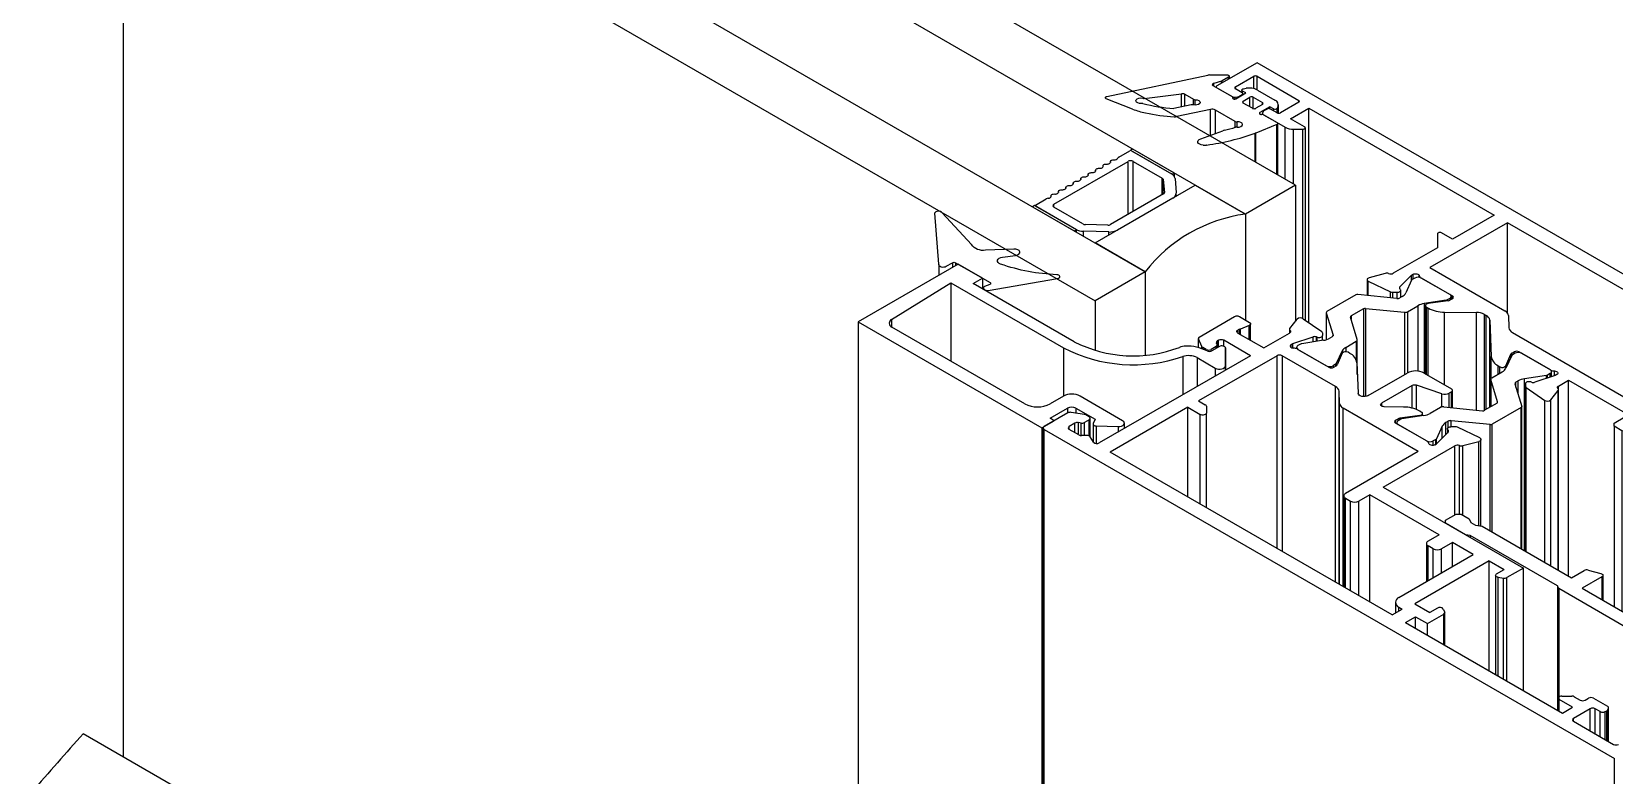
# Model space of a CAD drawing. Header units: millimetres. Extents: x 221 to 2771, y 196 to 840.
# Drawn here: x 2677 to 2730.6, y 621.6 to 646.9 of the extents above; entities that cross this region are included whole.
import ezdxf

# ---------------------------------------------------------------- set-up
doc = ezdxf.new("R2010")
doc.units = ezdxf.units.MM

# ---------------------------------------------------------------- blocks, each defined once
blk = doc.blocks.new('İS.GR.3D-1')
at = {"color": 252, "linetype": 'Continuous'}
for p, q in [((2666.2, 2381.307), (2666.559, 2381.515)), ((2666.559, 2381.515), (2666.729, 2381.515)), ((2666.729, 2381.515), (2667.405, 2381.125)), ((2666.2, 2381.202), (2666.2, 2381.307)), ((2666.467, 2381.047), (2666.2, 2381.202)), ((2666.2, 2381.202), (2666.2, 2375.08)), ((2666.681, 2381.016), (2666.467, 2381.047)), ((2666.467, 2381.047), (2666.467, 2374.926)), ((2666.839, 2380.924), (2666.681, 2381.016)), ((2666.681, 2381.016), (2666.681, 2374.943)), ((2667.405, 2381.125), (2667.454, 2381.033)), ((2667.454, 2381.033), (2670.413, 2379.325)), ((2666.9, 2380.798), (2666.839, 2380.924)), ((2666.839, 2380.924), (2666.839, 2375.035)), ((2669.932, 2379.048), (2666.9, 2380.798)), ((2666.9, 2380.798), (2666.9, 2375.07)), ((2669.503, 2378.8), (2669.932, 2379.048)), ((2670.553, 2378.844), (2669.875, 2378.453)), ((2670.413, 2379.325), (2670.565, 2379.301)), ((2671.996, 2378.011), (2670.553, 2378.844)), ((2670.553, 2378.844), (2670.553, 2377.08)), ((2670.565, 2379.301), (2672.827, 2377.996)), ((2669.467, 2376.453), (2669.467, 2378.75)), ((2669.678, 2378.473), (2669.479, 2378.721)), ((2669.479, 2378.721), (2669.479, 2376.46)), ((2669.678, 2378.473), (2669.678, 2376.575)), ((2669.875, 2378.453), (2669.875, 2376.689)), ((2660.488, 2378.011), (2660.847, 2378.218)), ((2660.488, 2377.913), (2660.488, 2378.011)), ((2661.164, 2377.523), (2660.488, 2377.913)), ((2660.847, 2378.218), (2661.018, 2378.218)), ((2661.018, 2378.218), (2661.292, 2378.06)), ((2661.292, 2378.06), (2661.347, 2377.937)), ((2661.347, 2377.937), (2661.505, 2377.846)), ((2661.505, 2377.846), (2661.724, 2377.811)), ((2661.724, 2377.811), (2664.756, 2376.061)), ((2672.827, 2377.83), (2666.873, 2374.394)), ((2671.235, 2377.572), (2671.996, 2378.011)), ((2672.827, 2377.83), (2672.827, 2366.764)), ((2672.886, 2377.927), (2672.886, 2366.731)), ((2661.322, 2377.495), (2661.164, 2377.523)), ((2664.282, 2375.787), (2661.322, 2377.495)), ((2661.322, 2377.495), (2661.322, 2377.432)), ((2667.405, 2375.263), (2671.32, 2377.523)), ((2671.32, 2377.523), (2671.235, 2377.572)), ((2671.235, 2377.572), (2671.235, 2377.473)), ((2664.756, 2376.061), (2665.185, 2376.308)), ((2665.323, 2376.322), (2665.753, 2376.207)), ((2665.823, 2376.143), (2665.823, 2375.298)), ((2664.324, 2375.699), (2664.282, 2375.787)), ((2664.282, 2375.787), (2664.282, 2371.576)), ((2666.586, 2374.394), (2664.324, 2375.699)), ((2664.324, 2375.699), (2664.324, 2371.552)), ((2665.787, 2376.094), (2665.116, 2375.706)), ((2665.116, 2375.706), (2666.559, 2374.873)), ((2665.787, 2376.094), (2665.787, 2375.318)), ((2666.559, 2374.873), (2667.32, 2375.312)), ((2667.32, 2375.312), (2667.405, 2375.263)), ((2666.586, 2374.394), (2666.586, 2371.808)), ((2666.873, 2374.394), (2666.873, 2371.681)), ((2669.678, 2369.748), (2669.678, 2368.476)), ((2669.875, 2369.879), (2669.875, 2368.369)), ((2669.467, 2368.591), (2669.467, 2369.556)), ((2669.479, 2369.568), (2669.479, 2368.585))]:
    blk.add_line(p, q, dxfattribs=at)
at = {"color": 252, "linetype": 'Continuous', "flags": 128}
for points in [[(2669.479, 2378.721), (2669.472, 2378.731), (2669.468, 2378.741), (2669.467, 2378.752), (2669.469, 2378.763), (2669.474, 2378.773), (2669.481, 2378.783), (2669.491, 2378.792), (2669.503, 2378.8)], [(2665.753, 2376.207), (2665.777, 2376.198), (2665.798, 2376.186), (2665.813, 2376.172), (2665.821, 2376.156), (2665.823, 2376.139), (2665.818, 2376.122), (2665.805, 2376.107), (2665.787, 2376.094)], [(2669.012, 2368.839), (2669.056, 2368.958), (2669.299, 2369.357), (2669.603, 2369.686), (2669.933, 2369.908), (2670.254, 2370), (2670.531, 2369.951), (2670.735, 2369.766), (2670.842, 2369.466), (2670.842, 2369.084), (2670.735, 2368.66), (2670.531, 2368.241), (2670.409, 2368.078)]]:
    blk.add_lwpolyline(points, dxfattribs=at)
at = {"color": 252, "linetype": 'Continuous'}
for centre, radius, start, end in [((2669.791, 2378.603), 0.172, 229.011, 299.3253), ((2672.795, 2377.913), 0.0887, 290.7714, 69.2286), ((2665.272, 2376.139), 0.191, 74.5658, 117.0978), ((2666.729, 2374.671), 0.313, 242.616, 297.384), ((2668.508, 2369.476), 1.842, 321.4613, 16.539)]:
    blk.add_arc(centre, radius, start, end, dxfattribs=at)

msp = doc.modelspace()

# ---------------------------------------------------------------- linework, layer by layer
at = {"color": 143, "linetype": 'Continuous'}
for p, q in [((2719.783, 641.65), (2686.86, 660.656)), ((2718.086, 640.671), (2685.163, 659.677)), ((2681.769, 657.717), (2714.692, 638.711)), ((2680.072, 656.737), (2712.995, 637.731)), ((2680.072, 622.274), (2680.072, 656.737)), ((2711.595, 641.005), (2714.112, 642.458)), ((2713.513, 642.448), (2713.513, 642.42)), ((2713.514, 642.424), (2713.514, 642.44)), ((2713.799, 642.604), (2714.169, 642.818)), ((2714.112, 640.662), (2714.112, 642.458)), ((2714.268, 642.875), (2714.197, 642.834)), ((2714.197, 642.834), (2715.611, 642.018)), ((2714.197, 642.824), (2714.197, 642.834)), ((2714.225, 642.818), (2715.587, 642.032)), ((2715.682, 642.058), (2714.268, 642.875)), ((2714.282, 642.458), (2715.271, 641.887)), ((2714.282, 640.76), (2714.282, 642.458)), ((2712.759, 642.012), (2712.759, 641.985)), ((2712.759, 641.988), (2712.759, 642.004)), ((2713.01, 642.157), (2713.01, 642.13)), ((2713.011, 642.133), (2713.011, 642.149)), ((2713.262, 642.303), (2713.262, 642.275)), ((2713.263, 642.278), (2713.263, 642.295)), ((2715.611, 642.018), (2715.682, 642.058)), ((2715.611, 642.016), (2715.611, 642.018)), ((2715.682, 641.944), (2715.682, 642.058)), ((2711.752, 641.431), (2711.752, 641.403)), ((2711.753, 641.407), (2711.753, 641.423)), ((2712.004, 641.576), (2712.004, 641.549)), ((2712.004, 641.552), (2712.004, 641.568)), ((2712.255, 641.722), (2712.255, 641.694)), ((2712.256, 641.697), (2712.256, 641.714)), ((2712.507, 641.867), (2712.507, 641.839)), ((2712.508, 641.843), (2712.508, 641.859)), ((2712.995, 639.691), (2716.389, 641.65)), ((2715.271, 641.331), (2715.271, 641.887)), ((2715.306, 641.842), (2715.342, 641.405)), ((2715.306, 641.352), (2715.306, 641.842)), ((2715.342, 641.398), (2715.342, 641.405)), ((2715.703, 641.879), (2715.744, 641.385)), ((2715.745, 641.278), (2715.745, 641.374)), ((2716.389, 641.65), (2718.086, 640.671)), ((2719.783, 641.65), (2718.086, 640.671)), ((2719.783, 641.65), (2719.783, 637.032)), ((2710.944, 640.956), (2710.874, 640.915)), ((2710.874, 640.915), (2712.288, 640.099)), ((2712.359, 640.14), (2710.944, 640.956)), ((2710.961, 640.956), (2710.961, 640.947)), ((2710.973, 640.973), (2711.342, 641.186)), ((2712.334, 640.154), (2710.973, 640.94)), ((2711.5, 641.286), (2711.5, 641.258)), ((2711.501, 641.262), (2711.501, 641.278)), ((2711.595, 640.907), (2711.595, 641.005)), ((2712.584, 640.336), (2711.595, 640.907)), ((2715.307, 641.352), (2713.511, 640.315)), ((2715.628, 641.211), (2713.756, 640.13)), ((2713.421, 640.295), (2712.663, 640.316)), ((2718.086, 640.671), (2718.086, 637.078)), ((2712.288, 640.099), (2712.359, 640.14)), ((2712.359, 640.058), (2712.359, 640.14)), ((2713.455, 640.063), (2712.598, 640.087)), ((2712.598, 639.92), (2712.598, 640.087)), ((2713.455, 639.956), (2713.455, 640.063)), ((2714.692, 638.711), (2712.995, 639.691)), ((2714.692, 638.711), (2712.995, 637.731)), ((2714.692, 638.711), (2714.692, 635.889)), ((2712.995, 637.731), (2712.995, 636.047))]:
    msp.add_line(p, q, dxfattribs=at)
at = {"color": 252, "linetype": 'Continuous'}
for p, q in [((2718.482, 645.798), (2717.124, 645.014)), ((2744.871, 630.563), (2718.482, 645.798)), ((2717.747, 644.981), (2718.369, 645.34)), ((2718.369, 644.924), (2718.369, 645.34)), ((2718.482, 645.34), (2719.896, 644.524)), ((2718.482, 644.883), (2718.482, 645.34)), ((2717.101, 644.981), (2717.101, 644.962)), ((2717.124, 644.949), (2717.657, 644.641)), ((2717.657, 644.633), (2717.657, 644.641)), ((2717.735, 644.629), (2717.824, 644.643)), ((2717.735, 644.572), (2717.735, 644.629)), ((2717.747, 644.916), (2717.747, 644.981)), ((2717.973, 644.785), (2717.747, 644.916)), ((2717.824, 644.618), (2717.824, 644.643)), ((2717.86, 644.655), (2717.973, 644.72)), ((2717.86, 644.638), (2717.86, 644.655)), ((2717.973, 644.704), (2717.973, 644.72)), ((2717.996, 644.717), (2717.996, 644.753)), ((2718.661, 644.081), (2718.661, 644.049)), ((2718.688, 644.144), (2718.664, 644.093)), ((2718.684, 644.048), (2719.435, 643.615)), ((2718.684, 644.045), (2718.684, 644.048)), ((2718.821, 644.23), (2718.708, 644.165)), ((2719.161, 644.099), (2718.935, 644.23)), ((2719.896, 644.459), (2719.274, 644.099)), ((2719.613, 643.904), (2720.236, 644.263)), ((2719.896, 644.459), (2719.896, 644.524)), ((2720.236, 644.263), (2726.515, 640.638)), ((2720.236, 636.992), (2720.236, 644.263)), ((2718.705, 644.036), (2719.161, 643.773)), ((2719.15, 642.016), (2719.15, 643.702)), ((2719.184, 641.996), (2719.184, 643.74)), ((2719.435, 641.851), (2719.435, 643.615)), ((2720.094, 643.626), (2719.613, 643.904)), ((2719.718, 643.547), (2720.038, 643.547)), ((2719.718, 641.688), (2719.718, 643.547)), ((2720.038, 637.127), (2720.038, 643.547)), ((2720.118, 637.073), (2720.118, 643.593)), ((2726.967, 640.377), (2724.337, 638.858)), ((2726.515, 640.638), (2725.101, 639.821)), ((2736.527, 634.858), (2726.967, 640.377)), ((2726.967, 637.316), (2726.967, 640.377)), ((2724.596, 640.001), (2724.596, 639.53)), ((2725.101, 639.821), (2724.733, 640.034)), ((2724.596, 639.53), (2723.092, 638.662)), ((2708.356, 638.972), (2704.962, 637.013)), ((2709.177, 638.499), (2708.356, 638.972)), ((2724.337, 638.858), (2726.882, 637.389)), ((2706.101, 637.097), (2708.102, 638.336)), ((2708.102, 638.336), (2711.92, 636.131)), ((2708.102, 638.336), (2708.102, 635.69)), ((2708.865, 638.319), (2709.177, 638.499)), ((2712.288, 636.344), (2708.865, 638.319)), ((2709.177, 638.499), (2709.177, 638.14)), ((2722.209, 638.45), (2722.209, 637.914)), ((2722.252, 638.397), (2723, 638.034)), ((2722.252, 637.91), (2722.252, 638.397)), ((2722.822, 638.659), (2722.278, 638.513)), ((2723.321, 638.203), (2723.715, 638.597)), ((2723.321, 638.134), (2723.321, 638.203)), ((2723.715, 638.597), (2723.771, 638.63)), ((2723.715, 638.419), (2723.715, 638.597)), ((2723.771, 638.466), (2723.771, 638.63)), ((2723.976, 638.524), (2723.976, 638.585)), ((2724.034, 638.51), (2725.101, 637.895)), ((2724.034, 638.509), (2724.034, 638.51)), ((2723, 637.833), (2723, 638.034)), ((2723.077, 638.018), (2723.228, 638.018)), ((2723.077, 637.826), (2723.077, 638.018)), ((2723.228, 637.811), (2723.228, 638.018)), ((2723.332, 638.122), (2723.321, 638.134)), ((2723.348, 637.847), (2723.348, 638.088)), ((2724.961, 637.731), (2724.28, 637.636)), ((2725.101, 637.797), (2725.018, 637.749)), ((2725.101, 637.797), (2725.101, 637.895)), ((2706.101, 637.097), (2706.101, 636.845)), ((2716.524, 636.503), (2717.718, 637.193)), ((2717.888, 637.193), (2718.228, 636.997)), ((2719.59, 636.793), (2719.844, 637.108)), ((2720.045, 637.123), (2720.672, 636.691)), ((2724.189, 637.568), (2724.189, 635.254)), ((2724.224, 637.519), (2724.285, 637.484)), ((2724.224, 635.233), (2724.224, 637.519)), ((2724.285, 635.198), (2724.285, 637.484)), ((2724.831, 637.349), (2725.917, 637.333)), ((2724.831, 634.882), (2724.831, 637.349)), ((2725.917, 634.026), (2725.917, 637.333)), ((2726.19, 637.266), (2726.248, 637.232)), ((2726.19, 634.017), (2726.19, 637.266)), ((2726.248, 634.051), (2726.248, 637.232)), ((2726.365, 637.075), (2726.417, 635.845)), ((2726.365, 634.118), (2726.365, 637.075)), ((2726.999, 637.231), (2727.016, 636.814)), ((2704.962, 637.013), (2711.185, 633.421)), ((2704.962, 637.013), (2704.962, 601.281)), ((2710.619, 634.237), (2706.109, 636.841)), ((2717.832, 636.637), (2718.708, 636.131)), ((2717.847, 636.629), (2717.847, 636.743)), ((2717.92, 636.773), (2717.894, 636.766)), ((2717.894, 636.601), (2717.894, 636.766)), ((2718.212, 636.891), (2717.92, 636.773)), ((2717.92, 636.587), (2717.92, 636.773)), ((2718.212, 636.418), (2718.212, 636.891)), ((2718.263, 636.389), (2718.263, 636.948)), ((2718.708, 636.131), (2719.585, 636.637)), ((2719.579, 636.764), (2719.579, 636.634)), ((2719.6, 636.648), (2719.6, 636.725)), ((2720.701, 636.647), (2720.701, 636.559)), ((2720.701, 636.386), (2720.701, 636.559)), ((2727.133, 636.656), (2731.634, 634.058)), ((2711.92, 636.131), (2711.92, 634.499)), ((2716.489, 636.454), (2716.489, 636.146)), ((2716.613, 636.179), (2716.493, 636.436)), ((2716.493, 636.145), (2716.493, 636.436)), ((2716.613, 636.109), (2716.613, 636.179)), ((2716.757, 636.082), (2716.644, 636.148)), ((2716.644, 636.098), (2716.644, 636.148)), ((2716.757, 636.048), (2716.757, 636.082)), ((2717.094, 636.179), (2716.926, 636.082)), ((2716.926, 636.021), (2716.926, 636.082)), ((2717.209, 636.18), (2716.955, 636.033)), ((2717.094, 636.114), (2717.094, 636.179)), ((2717.101, 636.298), (2717.125, 636.246)), ((2717.129, 636.134), (2717.129, 636.228)), ((2717.181, 636.393), (2717.132, 636.364)), ((2717.132, 636.136), (2717.132, 636.364)), ((2717.181, 636.164), (2717.181, 636.393)), ((2718.256, 635.87), (2717.351, 636.393)), ((2717.351, 636.192), (2717.351, 636.393)), ((2717.409, 635.531), (2717.414, 636.133)), ((2717.414, 636.133), (2717.414, 635.384)), ((2719.642, 636.246), (2719.698, 636.278)), ((2719.642, 636.148), (2719.642, 636.246)), ((2719.698, 636.278), (2720.381, 636.506)), ((2719.698, 636.129), (2719.698, 636.278)), ((2719.848, 636.094), (2720.915, 635.478)), ((2720.381, 636.336), (2720.381, 636.506)), ((2720.521, 636.499), (2720.501, 636.506)), ((2720.501, 636.355), (2720.501, 636.506)), ((2720.521, 636.358), (2720.521, 636.499)), ((2727.111, 635.953), (2727.194, 636.001)), ((2727.194, 635.935), (2727.194, 636.001)), ((2727.363, 636.001), (2728.43, 635.385)), ((2727.363, 635.977), (2727.363, 636.001)), ((2718.256, 635.87), (2713.136, 632.915)), ((2715.962, 635.838), (2715.962, 634.546)), ((2716.449, 635.803), (2717.068, 635.446)), ((2716.449, 635.803), (2716.449, 634.827)), ((2719.161, 635.87), (2716.502, 634.335)), ((2717.409, 635.381), (2717.409, 635.527)), ((2719.161, 629.339), (2719.161, 635.87)), ((2721.144, 634.823), (2719.331, 635.87)), ((2719.331, 635.87), (2719.331, 629.241)), ((2721.084, 635.478), (2721.167, 635.526)), ((2721.364, 635.952), (2721.199, 635.559)), ((2721.627, 635.949), (2721.565, 635.984)), ((2721.861, 635.634), (2721.905, 634.595)), ((2726.417, 635.109), (2726.417, 635.845)), ((2726.651, 635.53), (2726.713, 635.495)), ((2726.651, 635.247), (2726.651, 635.53)), ((2726.713, 635.282), (2726.713, 635.495)), ((2726.914, 635.527), (2727.079, 635.92)), ((2726.914, 635.453), (2726.914, 635.527)), ((2727.079, 635.808), (2727.079, 635.92)), ((2727.111, 635.876), (2727.111, 635.953)), ((2717.068, 635.446), (2717.068, 635.184)), ((2722.246, 634.516), (2723.573, 635.282)), ((2724.139, 635.282), (2725.072, 634.743)), ((2727.777, 634.973), (2727.757, 634.98)), ((2728.58, 635.201), (2727.897, 634.973)), ((2728.43, 635.382), (2728.43, 635.385)), ((2728.559, 635.194), (2728.559, 635.351)), ((2728.636, 635.233), (2728.58, 635.201)), ((2728.693, 634.841), (2729.032, 635.037)), ((2729.032, 635.037), (2733.784, 632.294)), ((2729.032, 628.399), (2729.032, 635.037)), ((2711.92, 634.499), (2711.468, 634.237)), ((2713.928, 633.666), (2712.486, 634.499)), ((2721.144, 628.194), (2721.144, 634.823)), ((2721.279, 634.247), (2721.261, 634.665)), ((2721.261, 628.126), (2721.261, 634.665)), ((2723.738, 634.855), (2722.704, 634.258)), ((2723.738, 634.094), (2723.738, 634.855)), ((2724.746, 634.578), (2723.883, 634.866)), ((2723.883, 634.048), (2723.883, 634.866)), ((2724.746, 634.137), (2724.746, 634.578)), ((2725.072, 634.645), (2724.987, 634.596)), ((2724.987, 634.121), (2724.987, 634.596)), ((2725.072, 634.112), (2725.072, 634.645)), ((2725.107, 634.108), (2725.107, 634.694)), ((2727.577, 634.92), (2727.577, 634.832)), ((2727.577, 629.238), (2727.577, 634.832)), ((2727.605, 634.788), (2728.233, 634.356)), ((2727.605, 629.222), (2727.605, 634.788)), ((2728.434, 634.371), (2728.688, 634.685)), ((2728.688, 628.598), (2728.688, 634.685)), ((2728.693, 634.737), (2728.693, 634.841)), ((2728.699, 628.591), (2728.699, 634.715)), ((2712.068, 633.931), (2711.27, 633.47)), ((2711.468, 633.747), (2712.062, 634.09)), ((2712.062, 634.09), (2712.062, 633.927)), ((2712.63, 633.88), (2712.184, 633.949)), ((2712.344, 634.09), (2712.995, 633.715)), ((2712.344, 634.09), (2712.344, 633.924)), ((2712.797, 633.796), (2712.684, 633.862)), ((2716.134, 634.123), (2713.504, 632.604)), ((2716.134, 634.123), (2716.559, 633.878)), ((2716.134, 631.086), (2716.134, 634.123)), ((2716.502, 634.335), (2716.728, 634.205)), ((2716.559, 630.841), (2716.559, 633.878)), ((2716.764, 634.156), (2716.764, 633.927)), ((2716.764, 630.723), (2716.764, 633.927)), ((2721.279, 628.116), (2721.279, 634.247)), ((2723.941, 632.621), (2721.396, 634.09)), ((2721.396, 628.048), (2721.396, 634.09)), ((2722.704, 634.258), (2722.704, 634.16)), ((2723.446, 634.13), (2722.786, 634.14)), ((2723.993, 633.995), (2724.054, 633.96)), ((2724.089, 633.838), (2724.089, 633.911)), ((2728.233, 628.86), (2728.233, 634.356)), ((2728.434, 628.744), (2728.434, 634.371)), ((2711.185, 633.421), (2711.609, 633.666)), ((2711.185, 633.421), (2711.185, 597.689)), ((2711.234, 633.421), (2711.234, 590.475)), ((2711.27, 633.372), (2730.588, 622.22)), ((2711.27, 590.356), (2711.27, 633.372)), ((2711.609, 633.666), (2711.468, 633.747)), ((2712.313, 633.582), (2712.118, 633.47)), ((2712.118, 633.372), (2712.118, 633.47)), ((2712.446, 633.182), (2712.118, 633.372)), ((2712.313, 633.26), (2712.313, 633.582)), ((2712.518, 633.586), (2712.429, 633.6)), ((2712.429, 633.193), (2712.429, 633.6)), ((2712.518, 633.162), (2712.518, 633.586)), ((2712.797, 633.698), (2712.634, 633.604)), ((2712.634, 633.162), (2712.634, 633.604)), ((2712.797, 633.143), (2712.797, 633.698)), ((2712.832, 633.109), (2712.832, 633.747)), ((2712.924, 633.556), (2712.924, 632.963)), ((2712.995, 633.715), (2712.928, 633.573)), ((2713.036, 633.487), (2713.773, 633.469)), ((2713.036, 633.487), (2713.036, 632.895)), ((2713.773, 633.469), (2713.773, 633.282)), ((2713.987, 633.406), (2713.987, 633.584)), ((2723.177, 633.682), (2723.26, 633.73)), ((2723.177, 633.584), (2723.177, 633.682)), ((2724.244, 632.968), (2723.177, 633.584)), ((2723.26, 633.665), (2723.26, 633.73)), ((2723.997, 633.843), (2723.317, 633.748)), ((2723.317, 633.697), (2723.317, 633.748)), ((2723.997, 633.823), (2723.997, 633.843)), ((2724.929, 633.391), (2724.929, 633.248)), ((2724.946, 633.357), (2724.957, 633.345)), ((2724.946, 633.264), (2724.946, 633.357)), ((2724.957, 633.276), (2724.957, 633.345)), ((2725.201, 633.461), (2725.049, 633.461)), ((2726.026, 633.082), (2725.278, 633.444)), ((2712.715, 633.162), (2712.531, 633.162)), ((2712.939, 632.94), (2712.827, 633.116)), ((2722.753, 631.412), (2725.185, 632.817)), ((2724.507, 632.849), (2724.563, 632.882)), ((2724.563, 632.882), (2724.957, 633.276)), ((2725.185, 630.472), (2725.185, 632.817)), ((2725.338, 630.496), (2725.338, 632.825)), ((2725.456, 632.82), (2726, 632.966)), ((2725.456, 630.463), (2725.456, 632.82)), ((2726, 630.105), (2726, 632.966)), ((2726.069, 630.094), (2726.069, 633.029)), ((2723.064, 627.086), (2713.504, 632.604)), ((2723.941, 632.621), (2721.48, 631.2)), ((2722.753, 631.412), (2727.505, 628.669)), ((2721.422, 631.119), (2721.422, 628.034)), ((2721.48, 631.037), (2721.65, 630.939)), ((2721.48, 628), (2721.48, 631.037)), ((2721.65, 627.902), (2721.65, 630.939)), ((2722.3, 631.151), (2721.933, 630.939)), ((2721.933, 627.739), (2721.933, 630.939)), ((2724.648, 629.796), (2722.3, 631.151)), ((2722.3, 627.526), (2722.3, 631.151)), ((2724.648, 629.796), (2724.28, 629.584)), ((2723.29, 627.673), (2725.808, 629.127)), ((2724.222, 629.502), (2724.222, 628.211)), ((2724.45, 629.322), (2724.28, 629.42)), ((2724.28, 628.245), (2724.28, 629.42)), ((2724.45, 628.343), (2724.45, 629.322)), ((2725.101, 629.535), (2724.733, 629.322)), ((2724.733, 628.506), (2724.733, 629.322)), ((2725.808, 629.127), (2725.101, 629.535)), ((2725.101, 628.718), (2725.101, 629.535)), ((2726.345, 628.914), (2723.828, 627.461)), ((2726.345, 628.914), (2726.854, 628.62)), ((2726.345, 625.191), (2726.345, 628.914)), ((2726.6, 628.473), (2726.854, 628.62)), ((2727.505, 628.669), (2726.948, 628.348)), ((2727.505, 624.522), (2727.505, 628.669)), ((2726.565, 628.424), (2726.565, 625.065)), ((2726.653, 628.358), (2726.832, 628.33)), ((2726.653, 625.013), (2726.653, 628.358)), ((2726.832, 624.91), (2726.832, 628.33)), ((2726.948, 624.844), (2726.948, 628.348)), ((2723.173, 627.51), (2723.173, 627.149)), ((2723.828, 627.461), (2724.337, 627.167)), ((2723.064, 627.086), (2723.404, 627.281)), ((2723.29, 627.347), (2723.404, 627.281)), ((2723.29, 627.216), (2723.29, 627.347)), ((2723.517, 626.824), (2723.856, 627.02)), ((2723.856, 627.02), (2724.252, 626.792)), ((2723.856, 626.628), (2723.856, 627.02)), ((2724.252, 626.792), (2724.809, 627.113)), ((2724.591, 627.314), (2724.337, 627.167)), ((2724.792, 627.283), (2724.84, 627.18)), ((2724.809, 626.078), (2724.809, 627.113)), ((2724.844, 626.058), (2724.844, 627.162)), ((2723.517, 626.824), (2728.834, 623.755)), ((2724.252, 626.4), (2724.252, 626.792)), ((2728.686, 624.261), (2728.686, 623.84)), ((2729.174, 623.951), (2728.721, 624.212)), ((2728.721, 623.82), (2728.721, 624.212)), ((2728.806, 624.33), (2729.145, 624.33)), ((2729.23, 624.31), (2729.428, 624.195)), ((2729.598, 624.195), (2729.711, 624.261)), ((2729.881, 624.261), (2730.357, 623.986)), ((2728.834, 623.755), (2729.174, 623.951)), ((2729.768, 623.902), (2729.202, 623.575)), ((2729.768, 623.15), (2729.768, 623.902)), ((2730.107, 623.804), (2729.937, 623.902)), ((2729.937, 623.052), (2729.937, 623.902)), ((2730.107, 622.954), (2730.107, 623.804)), ((2730.277, 623.804), (2730.333, 623.836)), ((2730.277, 622.857), (2730.277, 623.804)), ((2730.333, 622.824), (2730.333, 623.836)), ((2730.364, 623.867), (2730.388, 623.919)), ((2730.364, 622.806), (2730.364, 623.867)), ((2730.388, 622.792), (2730.388, 623.919)), ((2730.392, 622.79), (2730.392, 623.937)), ((2729.202, 623.477), (2729.202, 623.575)), ((2729.202, 623.477), (2730.559, 622.693)), ((2730.588, 556.896), (2730.588, 622.22))]:
    msp.add_line(p, q, dxfattribs=at)
at = {"color": 35, "linetype": 'Continuous'}
for p, q in [((2713.396, 644.661), (2716.818, 645.38)), ((2716.887, 645.387), (2717.464, 645.387)), ((2717.281, 645.174), (2717.012, 645.101)), ((2717.281, 645.104), (2717.281, 645.174)), ((2717.52, 645.308), (2717.304, 645.183)), ((2717.304, 645.118), (2717.304, 645.183)), ((2717.52, 645.242), (2717.52, 645.308)), ((2717.544, 645.256), (2717.544, 645.34)), ((2713.373, 644.581), (2713.368, 644.584)), ((2714.264, 644.229), (2713.373, 644.581)), ((2714.657, 644.593), (2715.922, 644.749)), ((2715.922, 644.307), (2715.922, 644.749)), ((2716.032, 644.73), (2716.325, 644.561)), ((2716.032, 644.33), (2716.032, 644.73)), ((2716.989, 645.027), (2717.637, 644.653)), ((2717.012, 645.013), (2717.012, 645.101)), ((2717.659, 644.6), (2717.659, 644.612)), ((2717.661, 644.596), (2717.661, 644.62)), ((2717.761, 644.581), (2718.1, 644.777)), ((2717.964, 644.875), (2717.964, 644.791)), ((2718.1, 644.777), (2717.987, 644.842)), ((2717.987, 644.774), (2717.987, 644.842)), ((2718.015, 644.5), (2718.242, 644.63)), ((2718.023, 644.92), (2718.112, 644.933)), ((2718.242, 644.304), (2718.242, 644.63)), ((2718.355, 644.63), (2718.666, 644.451)), ((2718.355, 644.244), (2718.355, 644.63)), ((2718.499, 644.874), (2719.088, 644.534)), ((2716.254, 644.376), (2715.659, 644.251)), ((2716.902, 644.218), (2715.763, 643.978)), ((2716.325, 644.372), (2716.325, 644.561)), ((2716.386, 644.363), (2716.386, 644.547)), ((2716.902, 643.341), (2716.902, 644.218)), ((2717.739, 643.81), (2717.07, 644.196)), ((2717.07, 643.403), (2717.07, 644.196)), ((2718.015, 644.434), (2718.015, 644.5)), ((2718.327, 644.255), (2718.015, 644.434)), ((2718.666, 644.385), (2718.44, 644.255)), ((2718.92, 644.304), (2718.581, 644.108)), ((2718.581, 644.059), (2718.581, 644.108)), ((2718.666, 644.385), (2718.666, 644.451)), ((2719.034, 644.238), (2718.92, 644.304)), ((2718.92, 644.237), (2718.92, 644.304)), ((2719.034, 644.173), (2719.034, 644.238)), ((2719.191, 644.31), (2719.167, 644.259)), ((2719.167, 644.096), (2719.167, 644.259)), ((2719.191, 644.088), (2719.191, 644.31)), ((2719.205, 644.086), (2719.205, 644.37)), ((2715.763, 643.971), (2715.763, 643.978)), ((2717.739, 643.609), (2717.739, 643.81)), ((2717.806, 643.617), (2717.806, 643.799)), ((2719.15, 643.702), (2718.439, 643.415)), ((2716.573, 643.219), (2717.317, 643.494)), ((2716.773, 643.011), (2716.756, 643.008)), ((2718.439, 643.415), (2718.42, 643.408)), ((2718.42, 642.437), (2718.42, 643.408)), ((2718.439, 642.426), (2718.439, 643.415)), ((2707.696, 638.957), (2707.696, 638.591)), ((2708.162, 639.023), (2708.162, 638.86)), ((2708.268, 639.023), (2708.268, 638.921)), ((2678.713, 623.058), (2704.962, 607.905))]:
    msp.add_line(p, q, dxfattribs=at)
at = {"color": 32, "linetype": 'Continuous'}
for p, q in [((2723.718, 638.426), (2723.519, 637.998)), ((2723.828, 638.499), (2723.74, 638.448)), ((2725.016, 637.944), (2724.054, 638.499)), ((2721.829, 637.933), (2720.849, 637.367)), ((2723.215, 637.812), (2721.899, 637.946)), ((2723.395, 637.873), (2723.321, 637.831)), ((2724.89, 637.75), (2724.147, 637.635)), ((2724.147, 637.635), (2724.147, 635.277)), ((2724.89, 637.75), (2724.89, 637.721)), ((2725.016, 637.813), (2724.928, 637.762)), ((2724.928, 637.762), (2724.928, 637.726)), ((2725.016, 637.813), (2725.016, 637.748)), ((2725.063, 637.775), (2725.063, 637.878)), ((2720.825, 637.334), (2720.825, 636.411)), ((2720.827, 637.326), (2721.059, 636.567)), ((2720.827, 637.326), (2720.827, 636.411)), ((2721.876, 636.418), (2721.644, 637.178)), ((2722.086, 637.461), (2721.666, 637.218)), ((2721.666, 637.218), (2721.666, 637.105)), ((2722.086, 637.461), (2722.086, 634.483)), ((2722.157, 637.474), (2723.473, 637.34)), ((2722.157, 637.474), (2722.157, 634.486)), ((2723.473, 637.34), (2723.473, 635.224)), ((2723.579, 637.359), (2723.932, 637.563)), ((2723.579, 637.359), (2723.579, 635.285)), ((2723.932, 637.563), (2723.932, 635.346)), ((2721.059, 636.567), (2721.059, 636.543)), ((2719.821, 636.148), (2719.821, 636.107)), ((2719.956, 636.264), (2719.868, 636.213)), ((2719.868, 636.082), (2720.83, 635.527)), ((2720.736, 636.391), (2719.994, 636.276)), ((2721.025, 636.506), (2720.952, 636.463)), ((2721.365, 636.029), (2721.166, 635.6)), ((2721.365, 636.029), (2721.365, 635.954)), ((2721.489, 636.153), (2721.843, 636.357)), ((2721.489, 636.153), (2721.489, 636.004)), ((2721.843, 636.357), (2721.843, 635.721)), ((2721.878, 635.231), (2721.878, 636.406)), ((2721.144, 635.578), (2721.056, 635.527)), ((2721.056, 635.527), (2721.056, 635.466)), ((2721.144, 635.578), (2721.144, 635.513)), ((2721.166, 635.6), (2721.166, 635.525)), ((2727.112, 635.879), (2726.913, 635.45)), ((2727.222, 635.952), (2727.134, 635.901)), ((2727.448, 635.952), (2728.41, 635.397)), ((2726.4, 635.073), (2726.4, 634.138)), ((2726.634, 634.301), (2726.402, 635.061)), ((2726.402, 634.139), (2726.402, 635.061)), ((2726.435, 635.122), (2726.789, 635.326)), ((2727.326, 635.016), (2727.252, 634.973)), ((2727.252, 634.803), (2727.252, 634.973)), ((2727.326, 634.562), (2727.326, 635.016)), ((2728.284, 635.202), (2727.541, 635.088)), ((2727.541, 629.259), (2727.541, 635.088)), ((2728.284, 635.102), (2728.284, 635.202)), ((2728.41, 635.266), (2728.322, 635.215)), ((2728.322, 635.115), (2728.322, 635.215)), ((2728.41, 635.144), (2728.41, 635.266)), ((2728.457, 635.16), (2728.457, 635.331)), ((2727.219, 634.912), (2727.451, 634.153)), ((2724.346, 633.916), (2724.699, 634.12)), ((2724.805, 634.139), (2726.121, 634.005)), ((2726.612, 634.261), (2726.192, 634.018)), ((2727.429, 634.112), (2726.449, 633.546)), ((2726.634, 634.285), (2726.634, 634.301)), ((2727.429, 629.324), (2727.429, 634.112)), ((2727.453, 629.31), (2727.453, 634.145)), ((2723.215, 633.6), (2723.215, 633.562)), ((2723.35, 633.717), (2723.262, 633.666)), ((2724.224, 632.98), (2723.262, 633.535)), ((2724.131, 633.844), (2723.388, 633.729)), ((2724.759, 633.481), (2724.56, 633.053)), ((2724.759, 633.078), (2724.759, 633.481)), ((2724.957, 633.648), (2724.883, 633.606)), ((2724.883, 633.202), (2724.883, 633.606)), ((2724.957, 633.435), (2724.957, 633.648)), ((2726.379, 633.533), (2725.063, 633.667)), ((2725.063, 633.461), (2725.063, 633.667)), ((2726.379, 629.93), (2726.379, 633.533)), ((2726.449, 629.89), (2726.449, 633.546)), ((2724.538, 633.031), (2724.45, 632.98)), ((2724.45, 632.831), (2724.45, 632.98)), ((2724.538, 632.868), (2724.538, 633.031)), ((2724.56, 632.88), (2724.56, 633.053))]:
    msp.add_line(p, q, dxfattribs=at)
at = {"color": 35, "linetype": 'Continuous', "flags": 128}
for points in [[(2717.464, 645.387), (2717.487, 645.385), (2717.508, 645.379), (2717.526, 645.37), (2717.538, 645.358), (2717.543, 645.345), (2717.542, 645.331), (2717.534, 645.319), (2717.52, 645.308)], [(2713.368, 644.584), (2713.355, 644.593), (2713.347, 644.604), (2713.343, 644.615), (2713.345, 644.627), (2713.352, 644.638), (2713.363, 644.648), (2713.378, 644.655), (2713.396, 644.661)], [(2714.566, 644.423), (2714.5, 644.424), (2714.44, 644.44), (2714.397, 644.469), (2714.378, 644.506), (2714.386, 644.544), (2714.421, 644.577), (2714.476, 644.599), (2714.541, 644.606), (2714.606, 644.597)], [(2717.012, 645.101), (2716.996, 645.095), (2716.982, 645.087), (2716.972, 645.078), (2716.967, 645.067), (2716.966, 645.056), (2716.969, 645.045), (2716.977, 645.035), (2716.989, 645.027)], [(2717.659, 644.612), (2717.659, 644.601), (2717.665, 644.59), (2717.675, 644.581), (2717.691, 644.575), (2717.709, 644.571), (2717.727, 644.571), (2717.746, 644.575), (2717.761, 644.581)], [(2717.987, 644.842), (2717.974, 644.852), (2717.966, 644.863), (2717.964, 644.875), (2717.966, 644.887), (2717.974, 644.898), (2717.987, 644.908), (2718.004, 644.915), (2718.023, 644.92)], [(2716.386, 644.547), (2716.45, 644.542), (2716.506, 644.522), (2716.543, 644.491), (2716.555, 644.454), (2716.541, 644.417), (2716.503, 644.387), (2716.446, 644.368), (2716.382, 644.363), (2716.319, 644.374)], [(2718.581, 644.108), (2718.57, 644.099), (2718.564, 644.088), (2718.564, 644.077), (2718.57, 644.067), (2718.582, 644.058), (2718.597, 644.052), (2718.615, 644.049), (2718.634, 644.049)], [(2717.804, 643.618), (2717.873, 643.619), (2717.936, 643.637), (2717.979, 643.668), (2717.994, 643.708), (2717.98, 643.747), (2717.937, 643.779), (2717.876, 643.797), (2717.806, 643.799)], [(2716.652, 643.006), (2716.592, 643.015), (2716.541, 643.035), (2716.502, 643.063), (2716.48, 643.096), (2716.477, 643.132), (2716.492, 643.166), (2716.525, 643.196), (2716.573, 643.219)]]:
    msp.add_lwpolyline(points, dxfattribs=at)
at = {"color": 252, "linetype": 'Continuous', "flags": 128}
for points in [[(2719.161, 643.773), (2719.172, 643.765), (2719.18, 643.756), (2719.184, 643.746), (2719.184, 643.736), (2719.181, 643.726), (2719.174, 643.717), (2719.163, 643.709), (2719.15, 643.702)], [(2720.038, 643.547), (2720.061, 643.549), (2720.082, 643.555), (2720.1, 643.564), (2720.112, 643.576), (2720.117, 643.589), (2720.116, 643.602), (2720.108, 643.615), (2720.094, 643.626)], [(2724.733, 640.034), (2724.714, 640.042), (2724.692, 640.046), (2724.668, 640.047), (2724.646, 640.044), (2724.626, 640.037), (2724.61, 640.027), (2724.6, 640.014), (2724.596, 640.001)], [(2722.278, 638.513), (2722.253, 638.503), (2722.232, 638.491), (2722.217, 638.476), (2722.21, 638.459), (2722.21, 638.442), (2722.217, 638.425), (2722.231, 638.41), (2722.252, 638.397)], [(2723.771, 638.63), (2723.799, 638.641), (2723.831, 638.648), (2723.865, 638.65), (2723.899, 638.645), (2723.929, 638.636), (2723.953, 638.622), (2723.969, 638.604), (2723.976, 638.585)], [(2723.228, 638.018), (2723.259, 638.021), (2723.288, 638.028), (2723.313, 638.039), (2723.332, 638.053), (2723.344, 638.07), (2723.348, 638.088), (2723.344, 638.105), (2723.332, 638.122)], [(2724.28, 637.636), (2724.251, 637.629), (2724.225, 637.618), (2724.206, 637.604), (2724.193, 637.587), (2724.189, 637.569), (2724.193, 637.551), (2724.205, 637.534), (2724.224, 637.519)], [(2717.832, 636.637), (2717.815, 636.649), (2717.804, 636.663), (2717.797, 636.677), (2717.797, 636.692), (2717.802, 636.707), (2717.812, 636.721), (2717.827, 636.733), (2717.847, 636.743)], [(2718.228, 636.997), (2718.244, 636.985), (2718.255, 636.971), (2718.262, 636.957), (2718.262, 636.942), (2718.257, 636.927), (2718.247, 636.913), (2718.231, 636.901), (2718.212, 636.891)], [(2719.6, 636.725), (2719.61, 636.715), (2719.617, 636.704), (2719.62, 636.692), (2719.62, 636.68), (2719.616, 636.668), (2719.609, 636.657), (2719.598, 636.647), (2719.585, 636.637)], [(2720.521, 636.499), (2720.549, 636.492), (2720.581, 636.49), (2720.612, 636.492), (2720.641, 636.499), (2720.665, 636.51), (2720.684, 636.524), (2720.696, 636.541), (2720.701, 636.559)], [(2717.414, 636.133), (2717.408, 636.153), (2717.392, 636.171), (2717.369, 636.186), (2717.338, 636.196), (2717.305, 636.2), (2717.27, 636.199), (2717.237, 636.192), (2717.209, 636.18)], [(2719.642, 636.246), (2719.621, 636.23), (2719.609, 636.211), (2719.607, 636.191), (2719.614, 636.172), (2719.631, 636.155), (2719.655, 636.141), (2719.686, 636.132), (2719.719, 636.127)], [(2717.068, 635.446), (2717.116, 635.425), (2717.172, 635.414), (2717.231, 635.412), (2717.289, 635.421), (2717.339, 635.439), (2717.378, 635.465), (2717.402, 635.497), (2717.409, 635.531)], [(2727.757, 634.98), (2727.728, 634.987), (2727.697, 634.989), (2727.666, 634.987), (2727.637, 634.98), (2727.612, 634.969), (2727.593, 634.955), (2727.581, 634.938), (2727.577, 634.92)], [(2728.559, 635.351), (2728.592, 635.347), (2728.623, 635.338), (2728.647, 635.324), (2728.664, 635.307), (2728.671, 635.287), (2728.669, 635.268), (2728.657, 635.249), (2728.636, 635.233)], [(2722.246, 634.516), (2722.199, 634.496), (2722.145, 634.485), (2722.087, 634.483), (2722.03, 634.49), (2721.98, 634.507), (2721.94, 634.532), (2721.914, 634.562), (2721.905, 634.595)], [(2728.678, 634.754), (2728.668, 634.764), (2728.661, 634.775), (2728.658, 634.787), (2728.658, 634.799), (2728.662, 634.811), (2728.669, 634.822), (2728.679, 634.832), (2728.693, 634.841)], [(2716.764, 633.927), (2716.758, 633.907), (2716.743, 633.889), (2716.72, 633.873), (2716.69, 633.863), (2716.655, 633.858), (2716.62, 633.859), (2716.587, 633.866), (2716.559, 633.878)], [(2722.786, 634.14), (2722.751, 634.143), (2722.72, 634.152), (2722.695, 634.166), (2722.677, 634.183), (2722.669, 634.203), (2722.671, 634.223), (2722.683, 634.242), (2722.704, 634.258)], [(2723.997, 633.843), (2724.027, 633.85), (2724.053, 633.861), (2724.072, 633.875), (2724.085, 633.892), (2724.089, 633.91), (2724.085, 633.928), (2724.073, 633.945), (2724.054, 633.96)], [(2712.928, 633.573), (2712.924, 633.558), (2712.926, 633.543), (2712.934, 633.529), (2712.947, 633.515), (2712.964, 633.504), (2712.986, 633.495), (2713.01, 633.489), (2713.036, 633.487)], [(2713.773, 633.469), (2713.833, 633.472), (2713.889, 633.485), (2713.936, 633.507), (2713.969, 633.536), (2713.985, 633.57), (2713.984, 633.605), (2713.964, 633.638), (2713.928, 633.666)], [(2724.946, 633.357), (2724.934, 633.373), (2724.929, 633.391), (2724.934, 633.409), (2724.946, 633.426), (2724.965, 633.44), (2724.989, 633.451), (2725.018, 633.458), (2725.049, 633.461)], [(2724.507, 632.849), (2724.479, 632.838), (2724.447, 632.831), (2724.413, 632.829), (2724.379, 632.834), (2724.349, 632.843), (2724.325, 632.857), (2724.309, 632.875), (2724.302, 632.894)], [(2726.026, 633.082), (2726.047, 633.069), (2726.061, 633.054), (2726.068, 633.037), (2726.068, 633.02), (2726.06, 633.003), (2726.046, 632.988), (2726.025, 632.975), (2726, 632.966)], [(2726.653, 628.358), (2726.625, 628.364), (2726.6, 628.375), (2726.581, 628.39), (2726.569, 628.406), (2726.565, 628.424), (2726.569, 628.442), (2726.581, 628.459), (2726.6, 628.473)], [(2728.806, 624.33), (2728.771, 624.327), (2728.739, 624.318), (2728.713, 624.305), (2728.695, 624.287), (2728.686, 624.268), (2728.688, 624.247), (2728.7, 624.228), (2728.721, 624.212)]]:
    msp.add_lwpolyline(points, dxfattribs=at)
at = {"color": 143, "linetype": 'Continuous', "flags": 128}
for points in [[(2713.388, 642.367), (2713.414, 642.367), (2713.439, 642.37), (2713.462, 642.377), (2713.482, 642.386), (2713.498, 642.397), (2713.509, 642.411), (2713.515, 642.425), (2713.514, 642.44)], [(2713.514, 642.44), (2713.514, 642.455), (2713.519, 642.469), (2713.53, 642.482), (2713.546, 642.494), (2713.566, 642.503), (2713.59, 642.51), (2713.615, 642.513), (2713.64, 642.513)], [(2712.508, 641.859), (2712.507, 641.874), (2712.513, 641.888), (2712.524, 641.901), (2712.54, 641.913), (2712.56, 641.922), (2712.583, 641.928), (2712.608, 641.932), (2712.634, 641.931)], [(2712.634, 641.931), (2712.659, 641.931), (2712.684, 641.934), (2712.707, 641.941), (2712.727, 641.95), (2712.743, 641.962), (2712.754, 641.975), (2712.76, 641.989), (2712.759, 642.004)], [(2712.759, 642.004), (2712.759, 642.019), (2712.765, 642.033), (2712.776, 642.047), (2712.792, 642.058), (2712.812, 642.067), (2712.835, 642.074), (2712.86, 642.077), (2712.885, 642.077)], [(2712.885, 642.077), (2712.911, 642.077), (2712.936, 642.08), (2712.959, 642.086), (2712.979, 642.095), (2712.995, 642.107), (2713.006, 642.12), (2713.011, 642.135), (2713.011, 642.149)], [(2713.011, 642.149), (2713.011, 642.164), (2713.016, 642.179), (2713.027, 642.192), (2713.043, 642.203), (2713.063, 642.213), (2713.086, 642.219), (2713.111, 642.222), (2713.137, 642.222)], [(2713.137, 642.222), (2713.162, 642.222), (2713.187, 642.225), (2713.211, 642.231), (2713.231, 642.241), (2713.246, 642.252), (2713.257, 642.265), (2713.263, 642.28), (2713.263, 642.295)], [(2713.263, 642.295), (2713.262, 642.309), (2713.268, 642.324), (2713.279, 642.337), (2713.295, 642.349), (2713.315, 642.358), (2713.338, 642.364), (2713.363, 642.367), (2713.388, 642.367)], [(2711.627, 641.35), (2711.653, 641.35), (2711.678, 641.353), (2711.701, 641.36), (2711.721, 641.369), (2711.737, 641.381), (2711.748, 641.394), (2711.753, 641.408), (2711.753, 641.423)], [(2711.753, 641.423), (2711.753, 641.438), (2711.758, 641.452), (2711.769, 641.466), (2711.785, 641.477), (2711.805, 641.486), (2711.828, 641.493), (2711.853, 641.496), (2711.879, 641.496)], [(2711.879, 641.496), (2711.904, 641.496), (2711.929, 641.499), (2711.952, 641.505), (2711.972, 641.514), (2711.988, 641.526), (2711.999, 641.539), (2712.005, 641.554), (2712.004, 641.568)], [(2712.004, 641.568), (2712.004, 641.583), (2712.01, 641.598), (2712.021, 641.611), (2712.037, 641.622), (2712.057, 641.632), (2712.08, 641.638), (2712.105, 641.641), (2712.13, 641.641)], [(2712.13, 641.641), (2712.156, 641.641), (2712.181, 641.644), (2712.204, 641.65), (2712.224, 641.659), (2712.24, 641.671), (2712.251, 641.684), (2712.256, 641.699), (2712.256, 641.714)], [(2712.256, 641.714), (2712.256, 641.728), (2712.261, 641.743), (2712.272, 641.756), (2712.288, 641.768), (2712.308, 641.777), (2712.331, 641.783), (2712.356, 641.786), (2712.382, 641.786)], [(2712.382, 641.786), (2712.408, 641.786), (2712.433, 641.789), (2712.456, 641.796), (2712.476, 641.805), (2712.492, 641.816), (2712.503, 641.83), (2712.508, 641.844), (2712.508, 641.859)], [(2711.408, 641.206), (2711.429, 641.209), (2711.448, 641.214), (2711.465, 641.222), (2711.48, 641.231), (2711.491, 641.241), (2711.498, 641.253), (2711.502, 641.265), (2711.501, 641.278)], [(2711.501, 641.278), (2711.501, 641.293), (2711.506, 641.307), (2711.517, 641.32), (2711.533, 641.332), (2711.553, 641.341), (2711.576, 641.347), (2711.601, 641.351), (2711.627, 641.35)]]:
    msp.add_lwpolyline(points, dxfattribs=at)
at = {"color": 35, "linetype": 'Continuous'}
msp.add_lwpolyline([(2711.698, 638.614, -0.072869), (2709.793, 638.974), (2709.743, 638.999), (2709.707, 639.031), (2709.688, 639.068), (2709.689, 639.106), (2709.709, 639.142), (2709.747, 639.174), (2709.799, 639.198), (2709.861, 639.212), (2710.299, 639.27), (2710.363, 639.286), (2710.412, 639.315), (2710.44, 639.352), (2710.442, 639.392), (2710.419, 639.43), (2710.374, 639.46), (2710.312, 639.479), (2710.243, 639.483), (2709.276, 639.442, -0.279492), (2708.806, 639.637), (2707.809, 640.713), (2707.79, 640.736), (2707.759, 640.754), (2707.72, 640.765), (2707.675, 640.768), (2707.632, 640.762), (2707.596, 640.747), (2707.57, 640.726), (2707.558, 640.702), (2707.694, 638.97), (2707.697, 638.944), (2707.713, 638.919), (2707.742, 638.899), (2707.78, 638.884), (2707.824, 638.876), (2707.869, 638.877), (2707.913, 638.885), (2707.95, 638.901), (2708.162, 639.023, -0.243684), (2708.268, 639.023), (2708.646, 638.805), (2709.415, 638.361), (2709.435, 638.35), (2709.445, 638.343), (2709.452, 638.334), (2709.456, 638.325), (2709.456, 638.315), (2709.453, 638.306), (2709.447, 638.298), (2709.437, 638.29), (2709.425, 638.284), (2709.247, 638.212), (2709.225, 638.199), (2709.221, 638.197), (2709.212, 638.187), (2709.207, 638.176), (2709.205, 638.165), (2709.208, 638.154), (2709.213, 638.144), (2709.223, 638.134), (2709.261, 638.102, 0.211591), (2709.374, 638.08), (2711.725, 638.487), (2711.759, 638.498), (2711.784, 638.515), (2711.798, 638.535), (2711.8, 638.557), (2711.789, 638.578), (2711.766, 638.596), (2711.735, 638.608)], format="xyb", close=True, dxfattribs=at)
for centre, radius, start, end in [((2716.886, 645.052), 0.334, 89.9109, 101.7135), ((2717.257, 645.266), 0.0951, 284.5881, 299.4209), ((2714.641, 644.726), 0.134, 255.041, 277.1221), ((2715.948, 644.568), 0.183, 62.5296, 98.0641), ((2717.624, 644.619), 0.0364, 348.8945, 68.1713), ((2718.216, 644.328), 0.614, 62.6432, 99.7708), ((2718.298, 644.521), 0.123, 62.6094, 117.39), ((2715.267, 646.794), 2.754, 248.6365, 258.1632), ((2714.581, 644.29), 0.134, 75.3743, 96.2864), ((2715.975, 649.547), 5.305, 255.1452, 266.5818), ((2715.99, 650.202), 6.238, 258.091, 267.1255), ((2716.281, 644.246), 0.133, 73.4681, 101.8009), ((2716.38, 644.665), 0.117, 242.1254, 273.0051), ((2716.956, 643.975), 0.248, 62.7953, 102.6191), ((2718.028, 644.467), 0.0349, 110.787, 249.2148), ((2718.383, 644.364), 0.123, 242.6124, 297.387), ((2718.654, 644.418), 0.0349, 290.7875, 69.2143), ((2719.088, 644.328), 0.105, 238.8132, 318.772), ((2719.026, 644.369), 0.176, 340.5397, 69.2571), ((2715.695, 644.309), 0.338, 266.9608, 281.6695), ((2717.506, 642.979), 0.549, 103.4736, 110.1668), ((2715.703, 650.464), 7.151, 283.5421, 286.6451), ((2717.792, 643.922), 0.124, 244.8234, 276.7496), ((2717.789, 643.486), 0.133, 83.4121, 106.1033), ((2716.69, 643.554), 0.55, 265.9762, 276.8911), ((2715.657, 651.252), 8.316, 277.7126, 289.403), ((2792.584, 520.881), 152.993, 138.09882, 139.08929)]:
    msp.add_arc(centre, radius, start, end, dxfattribs=at)
at = {"color": 252, "linetype": 'Continuous'}
for centre, radius, start, end in [((2718.426, 645.231), 0.123, 62.6108, 117.3892), ((2717.137, 644.981), 0.0349, 110.7902, 249.2117), ((2717.714, 644.75), 0.123, 242.643, 279.7719), ((2717.759, 644.949), 0.0349, 110.787, 249.2148), ((2717.81, 644.746), 0.104, 277.9723, 298.8844), ((2717.961, 644.753), 0.0349, 290.785, 69.2169), ((2718.649, 643.929), 0.121, 62.4535, 97.0061), ((2718.697, 644.081), 0.0352, 160.544, 249.2571), ((2718.731, 644.121), 0.0491, 117.6632, 152.328), ((2718.878, 644.121), 0.123, 62.6097, 117.3897), ((2719.217, 644.209), 0.123, 242.6108, 297.3886), ((2719.884, 644.491), 0.0349, 290.7854, 69.2146), ((2719.706, 644.124), 0.577, 241.9601, 271.1438), ((2722.873, 638.47), 0.196, 69.8509, 104.891), ((2723.007, 638.829), 0.188, 249.2279, 297.08), ((2723.351, 638.168), 0.0459, 131.0761, 228.9239), ((2724.079, 638.605), 0.105, 191.3053, 244.7423), ((2723.074, 638.198), 0.18, 245.4762, 270.7922), ((2724.942, 637.887), 0.158, 277.092, 298.8112), ((2725.082, 637.846), 0.0524, 290.7797, 69.2172), ((2706.157, 636.971), 0.139, 113.7959, 249.669), ((2717.803, 637.029), 0.184, 62.6082, 117.3912), ((2719.955, 636.981), 0.168, 57.6682, 131.0246), ((2724.825, 638.494), 1.145, 241.8842, 270.3212), ((2725.92, 636.761), 0.573, 61.8843, 90.3208), ((2726.163, 637.047), 0.205, 7.9047, 65.2779), ((2726.796, 637.203), 0.205, 7.9063, 65.2775), ((2717.925, 636.642), 0.128, 103.8637, 127.5096), ((2719.626, 636.764), 0.0464, 140.0288, 235.6613), ((2720.644, 636.642), 0.0563, 4.3736, 60.0864), ((2727.219, 636.842), 0.205, 187.9076, 245.2761), ((2714.288, 640.766), 5.204, 242.9391, 288.7663), ((2714.283, 640.245), 4.382, 242.9186, 290.938), ((2716.068, 635.575), 0.617, 90.6012, 110.8006), ((2716.117, 634.723), 1.471, 62.8917, 92.1462), ((2716.543, 636.454), 0.0528, 110.7433, 199.4573), ((2716.678, 636.213), 0.0736, 207.6535, 242.3549), ((2716.842, 636.246), 0.184, 242.6109, 297.3885), ((2716.87, 636.198), 0.185, 243.3419, 297.3345), ((2717.075, 636.228), 0.0528, 290.744, 19.464), ((2717.151, 636.315), 0.0528, 110.7439, 199.4643), ((2717.266, 636.229), 0.184, 62.6109, 117.3885), ((2719.714, 635.845), 0.283, 61.7637, 89.024), ((2720.441, 636.318), 0.197, 72.279, 107.7208), ((2721.483, 635.851), 0.156, 58.492, 139.9423), ((2727.278, 635.837), 0.184, 62.6098, 117.3913), ((2716.164, 635.245), 0.627, 62.9393, 108.7662), ((2719.246, 635.706), 0.184, 62.6109, 117.3885), ((2720.999, 635.642), 0.184, 242.6089, 297.3922), ((2721.134, 635.59), 0.0722, 297.3926, 334.2243), ((2721.456, 635.577), 0.409, 7.9068, 65.2763), ((2726.822, 635.902), 0.409, 187.9069, 245.2763), ((2726.795, 635.628), 0.156, 238.4921, 319.9422), ((2727.144, 635.889), 0.0722, 117.3926, 154.2242), ((2723.856, 634.736), 0.615, 62.6095, 117.3909), ((2727.837, 635.161), 0.197, 252.276, 287.7237), ((2728.564, 635.634), 0.283, 241.7639, 269.0239), ((2712.203, 633.953), 0.615, 62.6102, 117.3898), ((2721.059, 634.637), 0.205, 7.9075, 65.2762), ((2723.824, 634.687), 0.188, 71.6284, 117.0638), ((2724.845, 634.876), 0.313, 251.6292, 297.063), ((2725.054, 634.694), 0.0524, 290.7794, 69.2175), ((2727.633, 634.837), 0.0563, 184.3738, 240.0875), ((2728.652, 634.715), 0.0464, 320.029, 55.6611), ((2711.043, 635.056), 0.922, 242.6094, 297.3907), ((2712.203, 633.817), 0.307, 62.6091, 117.3914), ((2712.153, 633.767), 0.184, 80.2303, 117.3567), ((2712.608, 633.725), 0.156, 61.1106, 82.0218), ((2716.704, 634.15), 0.0604, 5.6985, 65.6219), ((2721.482, 634.276), 0.205, 187.9067, 245.277), ((2723.453, 632.985), 1.145, 61.8843, 90.3211), ((2728.323, 634.498), 0.168, 237.6681, 311.0247), ((2711.288, 633.421), 0.0524, 110.7821, 249.2195), ((2712.137, 633.421), 0.0524, 110.7873, 249.2146), ((2712.397, 633.418), 0.184, 80.2281, 117.3559), ((2712.549, 633.768), 0.184, 260.2283, 297.3558), ((2712.778, 633.747), 0.0524, 290.7872, 69.2147), ((2723.196, 633.633), 0.0524, 110.7817, 249.2152), ((2723.336, 633.592), 0.158, 97.0922, 118.811), ((2724.927, 633.311), 0.0459, 311.0704, 48.9301), ((2725.204, 633.281), 0.18, 65.4757, 90.7924), ((2712.528, 633.335), 0.173, 241.9602, 271.1434), ((2712.726, 633.027), 0.135, 41.2278, 94.7532), ((2713.054, 633.056), 0.164, 225.2494, 300.1645), ((2724.199, 632.873), 0.105, 11.3052, 64.7423), ((2725.271, 632.649), 0.188, 69.2279, 117.08), ((2725.405, 633.009), 0.196, 249.851, 284.8911), ((2721.511, 631.119), 0.0873, 110.7811, 249.2176), ((2721.791, 631.212), 0.307, 242.6091, 297.3903), ((2724.311, 629.502), 0.0873, 110.7858, 249.2159), ((2724.591, 629.595), 0.307, 242.6103, 297.3892), ((2726.863, 628.511), 0.184, 260.2282, 297.3559), ((2723.352, 627.51), 0.175, 110.7824, 249.2177), ((2724.673, 627.179), 0.158, 41.2266, 121.1874), ((2724.79, 627.162), 0.0528, 290.7441, 19.4639), ((2729.149, 624.157), 0.173, 61.9602, 91.1434), ((2729.796, 624.097), 0.184, 62.6081, 117.3913), ((2729.513, 624.359), 0.184, 242.6103, 297.3891), ((2729.852, 623.738), 0.184, 62.6088, 117.3922), ((2730.192, 623.967), 0.184, 242.6101, 297.391), ((2730.299, 623.901), 0.0736, 297.6397, 332.3507), ((2730.338, 623.936), 0.0528, 340.5424, 69.2573), ((2729.22, 623.526), 0.0524, 110.7794, 249.2175), ((2730.644, 622.857), 0.184, 242.6088, 297.3922)]:
    msp.add_arc(centre, radius, start, end, dxfattribs=at)
at = {"color": 143, "linetype": 'Continuous'}
for centre, radius, start, end in [((2713.664, 642.629), 0.119, 258.2582, 328.3536), ((2713.829, 642.543), 0.068, 116.5574, 160.1252), ((2714.197, 642.295), 0.184, 62.6089, 117.3921), ((2714.197, 642.763), 0.0615, 62.607, 117.3924), ((2715.499, 641.843), 0.208, 9.9726, 64.9521), ((2715.245, 641.831), 0.0624, 9.973, 64.9528), ((2715.284, 641.406), 0.0585, 293.68, 358.7006), ((2715.549, 641.389), 0.195, 293.6874, 358.691), ((2710.979, 640.956), 0.0175, 110.7775, 249.2244), ((2711.42, 641.043), 0.163, 94.4617, 118.5679), ((2711.613, 640.956), 0.0524, 110.7794, 249.2172), ((2712.665, 640.486), 0.17, 241.8109, 269.5371), ((2713.429, 640.471), 0.176, 267.2629, 297.8996), ((2718.774, 635.559), 5.157, 97.6661, 142.3286), ((2712.602, 640.655), 0.568, 241.8111, 269.5377), ((2713.482, 640.648), 0.586, 267.267, 297.8963)]:
    msp.add_arc(centre, radius, start, end, dxfattribs=at)
at = {"color": 32, "linetype": 'Continuous'}
for centre, radius, start, end in [((2723.764, 638.402), 0.0516, 117.6546, 152.3374), ((2723.941, 638.281), 0.246, 62.6107, 117.3887), ((2721.885, 637.826), 0.121, 83.0765, 117.5495), ((2723.237, 637.991), 0.181, 263.0771, 297.5547), ((2723.258, 638.134), 0.294, 297.6423, 332.3514), ((2724.234, 637.016), 0.625, 97.9775, 118.8888), ((2724.875, 637.858), 0.109, 277.9654, 298.9018), ((2724.991, 637.878), 0.0699, 290.7809, 69.2173), ((2720.862, 637.333), 0.0364, 111.8694, 190.8542), ((2721.68, 637.184), 0.0364, 111.8695, 190.8537), ((2722.142, 637.354), 0.121, 83.0789, 117.5495), ((2723.495, 637.52), 0.181, 263.0773, 297.5546), ((2721.005, 636.556), 0.0547, 291.861, 10.8544), ((2719.893, 636.148), 0.0699, 110.7865, 249.2152), ((2720.009, 636.168), 0.109, 97.9837, 118.8834), ((2720.65, 637.01), 0.625, 277.9758, 298.8905), ((2721.626, 635.892), 0.295, 117.6451, 152.3486), ((2721.822, 636.408), 0.0547, 291.8609, 10.8543), ((2720.943, 635.746), 0.246, 242.6091, 297.3915), ((2721.12, 635.624), 0.0515, 297.6237, 332.3686), ((2727.158, 635.855), 0.0515, 117.6232, 152.3694), ((2727.335, 635.733), 0.246, 62.6094, 117.3912), ((2726.456, 635.071), 0.0547, 111.8659, 190.8493), ((2726.652, 635.587), 0.295, 297.6451, 332.3484), ((2727.273, 634.923), 0.0547, 111.8606, 190.8546), ((2727.628, 634.469), 0.625, 97.9776, 118.8887), ((2728.269, 635.311), 0.109, 277.9833, 298.8836), ((2728.385, 635.331), 0.0699, 290.7846, 69.2173), ((2724.044, 634.463), 0.625, 277.9776, 298.8887), ((2724.783, 633.959), 0.181, 83.0796, 117.5523), ((2726.136, 634.125), 0.121, 263.0862, 297.5476), ((2726.598, 634.294), 0.0364, 291.8763, 10.8348), ((2727.416, 634.146), 0.0364, 291.8674, 10.8623), ((2723.287, 633.6), 0.0699, 110.782, 249.2161), ((2723.403, 633.621), 0.109, 97.965, 118.9021), ((2725.02, 633.345), 0.295, 117.6451, 152.3484), ((2725.041, 633.487), 0.181, 83.0775, 117.5546), ((2726.393, 633.653), 0.121, 263.0792, 297.5495), ((2724.337, 633.198), 0.246, 242.6098, 297.3896), ((2724.514, 633.077), 0.0516, 297.6541, 332.3382)]:
    msp.add_arc(centre, radius, start, end, dxfattribs=at)

# ---------------------------------------------------------------- block references
msp.add_blockref('İS.GR.3D-1', (64.38, -1747.722))

doc.saveas('drawing.dxf')
